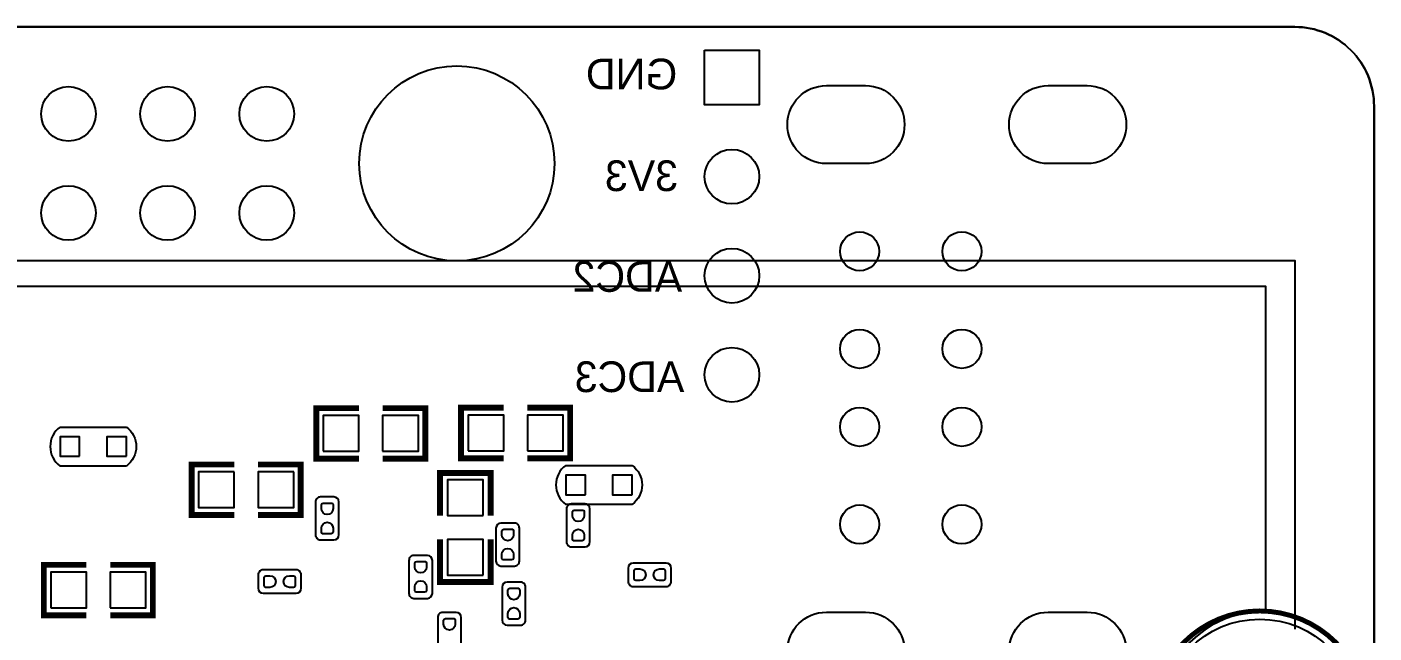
# Model space of a CAD drawing. Extents: x -19.8 to 77.6, y -11.3 to 44.7.
# Drawn here: x 43.13 to 77.64, y 29.19 to 44.73 of the extents above; entities that cross this region are included whole.
import ezdxf

# ---------------------------------------------------------------- set-up
doc = ezdxf.new("R2010")
doc.units = 0
for name, color, linetype in [('BG_OUTLINE', 1, 'CONTINUOUS'), ('BG_SILKSCREEN_BOTTOM', 1, 'CONTINUOUS'), ('PG_ASSEMBLY_BOTTOM', 12, 'CONTINUOUS'), ('PG_SILKSCREEN_BOTTOM', 7, 'CONTINUOUS'), ('PIN_BOTTOM', 52, 'CONTINUOUS')]:
    doc.layers.add(name, color=color, linetype=linetype)

msp = doc.modelspace()

# ---------------------------------------------------------------- linework, layer by layer
at = {"layer": 'BG_OUTLINE'}
msp.add_lwpolyline([(41.17594, 44.732905), (75.607393, 44.732905, -0.414214), (77.639393, 42.700905), (77.639393, -9.23511, -0.414214), (75.607393, -11.26711), (-9.325788, -11.26711, -0.414214), (-11.357788, -9.23511), (-11.357788, -4.005275)], format="xyb", dxfattribs=at)
msp.add_lwpolyline([(41.17594, 44.732905), (-9.325788, 44.732905, 0.414214), (-11.357788, 42.700905), (-11.357788, 3.425241, 0.414214), (-10.595788, 2.663241), (-10.089947, 2.663241), (-10.089947, -3.243275), (-10.595788, -3.243275, 0.414214), (-11.357788, -4.005275), (-11.357788, -9.23511, 0.414214), (-9.325788, -11.26711), (75.607393, -11.26711, 0.414214), (77.639393, -9.23511), (77.639393, 42.700905, 0.414214), (75.607393, 44.732905)], format="xyb", close=True, dxfattribs=at)
at = {"layer": 'PG_ASSEMBLY_BOTTOM'}
for points in [[(-1.288542, 38.083744), (74.861674, 38.083744), (74.861674, 29.758945), (74.861471, 29.758945, 1.000018), (74.861471, 24.258727), (74.861674, 24.258727), (74.861674, 15.933928), (-1.288542, 15.933928)], [(43.973521, 34.473921, 0.504928), (43.973521, 33.474127)], [(45.673747, 34.473921, -0.503873), (45.673747, 33.474127)], [(56.932093, 33.489925, 0.504928), (56.932093, 32.490131)], [(58.632319, 33.489925, -0.503873), (58.632319, 32.490131)], [(50.646609, 32.681951, 0.414214), (50.519609, 32.554951)], [(51.119811, 32.554951, 0.414135), (50.992811, 32.681951)], [(57.078397, 32.503389, 0.414214), (56.951397, 32.376389)], [(57.551599, 32.376389, 0.414135), (57.424599, 32.503389)], [(55.269613, 32.010858, 0.414174), (55.142613, 31.883858)], [(55.742815, 31.883858, 0.414253), (55.615815, 32.010858)], [(50.519609, 31.708852, 0.414253), (50.646609, 31.581852)], [(50.992811, 31.581852, 0.414174), (51.119811, 31.708852)], [(56.951397, 31.53029, 0.414253), (57.078397, 31.40329)], [(57.424599, 31.40329, 0.414174), (57.551599, 31.53029)], [(53.039797, 31.182589, 0.414214), (52.912797, 31.055589)], [(53.512999, 31.055589, 0.414135), (53.385999, 31.182589)], [(49.177702, 30.813223, 0.414253), (49.050702, 30.686223)], [(50.150801, 30.686223, 0.414214), (50.023801, 30.813223)], [(55.142613, 31.037759, 0.414135), (55.269613, 30.910759)], [(55.615815, 30.910759, 0.414214), (55.742815, 31.037759)], [(58.657211, 30.986501, 0.414135), (58.530211, 30.859501)], [(59.63031, 30.859501, 0.414174), (59.50331, 30.986501)], [(55.427601, 30.49651, 0.414174), (55.300601, 30.36951)], [(55.900803, 30.36951, 0.414253), (55.773803, 30.49651)], [(58.530211, 30.513299, 0.414214), (58.657211, 30.386299)], [(59.50331, 30.386299, 0.414253), (59.63031, 30.513299)], [(49.050702, 30.340021, 0.414174), (49.177702, 30.213021)], [(50.023801, 30.213021, 0.414135), (50.150801, 30.340021)], [(52.912797, 30.20949, 0.414253), (53.039797, 30.08249)], [(53.385999, 30.08249, 0.414174), (53.512999, 30.20949)], [(53.777363, 29.720819, 0.414214), (53.650363, 29.593819)], [(54.250565, 29.593819, 0.414135), (54.123565, 29.720819)], [(55.300601, 29.523411, 0.414135), (55.427601, 29.396411)], [(55.773803, 29.396411, 0.414214), (55.900803, 29.523411)]]:
    msp.add_lwpolyline(points, format="xyb", dxfattribs=at)
at = {"layer": 'PG_ASSEMBLY_BOTTOM', "const_width": 0.100101}
for points in [[(51.630072, 34.958528), (50.537872, 34.958528), (50.537872, 33.663128), (51.630072, 33.663128)], [(52.239672, 34.958528), (53.331872, 34.958528), (53.331872, 33.663128), (52.239672, 33.663128)], [(55.340758, 34.968942), (54.248558, 34.968942), (54.248558, 33.673542), (55.340758, 33.673542)], [(55.950358, 34.968942), (57.042558, 34.968942), (57.042558, 33.673542), (55.950358, 33.673542)], [(48.438308, 32.220408), (47.346108, 32.220408), (47.346108, 33.515808), (48.438308, 33.515808)], [(49.047908, 32.220408), (50.140108, 32.220408), (50.140108, 33.515808), (49.047908, 33.515808)], [(53.71084, 32.202374), (53.71084, 33.294574), (55.00624, 33.294574), (55.00624, 32.202374)], [(53.71084, 31.592774), (53.71084, 30.500574), (55.00624, 30.500574), (55.00624, 31.592774)], [(44.649898, 30.941518), (43.557698, 30.941518), (43.557698, 29.646118), (44.649898, 29.646118)], [(45.259498, 30.941518), (46.351698, 30.941518), (46.351698, 29.646118), (45.259498, 29.646118)]]:
    msp.add_lwpolyline(points, dxfattribs=at)
at = {"layer": 'PG_ASSEMBLY_BOTTOM'}
for points in [[(43.973623, 34.474023), (45.673645, 34.474023)], [(56.932195, 33.490027), (58.632217, 33.490027)], [(45.673645, 33.474025), (43.973623, 33.474025)], [(50.519609, 32.554951), (50.519609, 31.708852)], [(50.992811, 32.681951), (50.646609, 32.681951)], [(51.119811, 31.708852), (51.119811, 32.554951)], [(58.632217, 32.490029), (56.932195, 32.490029)], [(57.424599, 32.503389), (57.078397, 32.503389)], [(56.951397, 32.376389), (56.951397, 31.53029)], [(57.551599, 31.53029), (57.551599, 32.376389)], [(55.142613, 31.883858), (55.142613, 31.037759)], [(55.615815, 32.010858), (55.269613, 32.010858)], [(55.742815, 31.037759), (55.742815, 31.883858)], [(50.646609, 31.581852), (50.992811, 31.581852)], [(53.385999, 31.182589), (53.039797, 31.182589)], [(57.078397, 31.40329), (57.424599, 31.40329)], [(50.023801, 30.813223), (49.177702, 30.813223)], [(52.912797, 31.055589), (52.912797, 30.20949)], [(53.512999, 30.20949), (53.512999, 31.055589)], [(55.269613, 30.910759), (55.615815, 30.910759)], [(58.530211, 30.859501), (58.530211, 30.513299)], [(59.50331, 30.986501), (58.657211, 30.986501)], [(59.63031, 30.513299), (59.63031, 30.859501)], [(49.050702, 30.686223), (49.050702, 30.340021)], [(50.150801, 30.340021), (50.150801, 30.686223)], [(55.773803, 30.49651), (55.427601, 30.49651)], [(58.657211, 30.386299), (59.50331, 30.386299)], [(49.177702, 30.213021), (50.023801, 30.213021)], [(53.039797, 30.08249), (53.385999, 30.08249)], [(55.300601, 30.36951), (55.300601, 29.523411)], [(55.900803, 29.523411), (55.900803, 30.36951)], [(54.123565, 29.720819), (53.777363, 29.720819)], [(53.650363, 29.593819), (53.650363, 28.74772)], [(54.250565, 28.74772), (54.250565, 29.593819)], [(55.427601, 29.396411), (55.773803, 29.396411)]]:
    msp.add_lwpolyline(points, dxfattribs=at)
at = {"layer": 'PG_SILKSCREEN_BOTTOM'}
for points in [[(-10.371836, 38.743636), (75.607164, 38.743636), (75.607164, 29.294836)], [(43.973623, 34.474023), (45.673645, 34.474023)], [(56.932195, 33.490027), (58.632217, 33.490027)], [(45.673645, 33.474025), (43.973623, 33.474025)], [(58.632217, 32.490029), (56.932195, 32.490029)]]:
    msp.add_lwpolyline(points, dxfattribs=at)
at = {"layer": 'PG_SILKSCREEN_BOTTOM', "const_width": 0.150089}
for points in [[(51.630072, 34.958528), (50.537872, 34.958528), (50.537872, 33.663128), (51.630072, 33.663128)], [(52.239672, 34.958528), (53.331872, 34.958528), (53.331872, 33.663128), (52.239672, 33.663128)], [(55.340758, 34.968942), (54.248558, 34.968942), (54.248558, 33.673542), (55.340758, 33.673542)], [(55.950358, 34.968942), (57.042558, 34.968942), (57.042558, 33.673542), (55.950358, 33.673542)], [(48.438308, 32.220408), (47.346108, 32.220408), (47.346108, 33.515808), (48.438308, 33.515808)], [(49.047908, 32.220408), (50.140108, 32.220408), (50.140108, 33.515808), (49.047908, 33.515808)], [(53.71084, 32.202374), (53.71084, 33.294574), (55.00624, 33.294574), (55.00624, 32.202374)], [(53.71084, 31.592774), (53.71084, 30.500574), (55.00624, 30.500574), (55.00624, 31.592774)], [(44.649898, 30.941518), (43.557698, 30.941518), (43.557698, 29.646118), (44.649898, 29.646118)], [(45.259498, 30.941518), (46.351698, 30.941518), (46.351698, 29.646118), (45.259498, 29.646118)]]:
    msp.add_lwpolyline(points, dxfattribs=at)
at = {"layer": 'PG_SILKSCREEN_BOTTOM'}
for points in [[(43.973521, 34.473921, 0.504928), (43.973521, 33.474127)], [(45.673747, 34.473921, -0.503873), (45.673747, 33.474127)], [(56.932093, 33.489925, 0.504928), (56.932093, 32.490131)], [(58.632319, 33.489925, -0.503873), (58.632319, 32.490131)]]:
    msp.add_lwpolyline(points, format="xyb", dxfattribs=at)
at = {"layer": 'PG_SILKSCREEN_BOTTOM', "const_width": 0.127}
msp.add_lwpolyline([(77.461669, 27.008836, 1), (71.961451, 27.008836, 1), (77.461669, 27.008836)], format="xyb", dxfattribs=at)
at = {"layer": 'PIN_BOTTOM'}
for points in [[(60.488601, 44.133999), (61.888599, 44.133999), (61.888599, 42.734001), (60.488601, 42.734001)], [(50.715672, 33.853628), (51.630072, 33.853628), (51.630072, 34.768028), (50.715672, 34.768028)], [(52.239672, 33.853628), (53.154072, 33.853628), (53.154072, 34.768028), (52.239672, 34.768028)], [(54.426358, 33.864042), (55.340758, 33.864042), (55.340758, 34.778442), (54.426358, 34.778442)], [(55.950358, 33.864042), (56.864758, 33.864042), (56.864758, 34.778442), (55.950358, 34.778442)], [(44.473571, 33.724088), (44.473571, 34.22396), (43.973699, 34.22396), (43.973699, 33.724088)], [(45.673569, 33.724088), (45.673569, 34.22396), (45.173697, 34.22396), (45.173697, 33.724088)], [(48.438308, 33.325308), (47.523908, 33.325308), (47.523908, 32.410908), (48.438308, 32.410908)], [(49.962308, 33.325308), (49.047908, 33.325308), (49.047908, 32.410908), (49.962308, 32.410908)], [(57.432143, 32.740092), (57.432143, 33.239964), (56.932271, 33.239964), (56.932271, 32.740092)], [(58.632141, 32.740092), (58.632141, 33.239964), (58.132269, 33.239964), (58.132269, 32.740092)], [(54.81574, 32.202374), (54.81574, 33.116774), (53.90134, 33.116774), (53.90134, 32.202374)], [(54.81574, 30.678374), (54.81574, 31.592774), (53.90134, 31.592774), (53.90134, 30.678374)], [(43.735498, 29.836618), (44.649898, 29.836618), (44.649898, 30.751018), (43.735498, 30.751018)], [(45.259498, 29.836618), (46.173898, 29.836618), (46.173898, 30.751018), (45.259498, 30.751018)]]:
    msp.add_lwpolyline(points, close=True, dxfattribs=at)
for points in [[(64.609396, 41.228899), (63.609398, 41.228899, -1), (63.609398, 43.228895), (64.609396, 43.228895, -1)], [(70.289293, 41.228899), (69.289295, 41.228899, -1), (69.289295, 43.228895), (70.289293, 43.228895, -1)], [(50.669723, 32.381901), (50.669723, 32.483501, -0.376179), (50.718212, 32.525995), (50.934112, 32.525995, -0.366061), (50.969901, 32.483501), (50.969901, 32.381901, -0.999182)], [(57.101511, 32.203339), (57.101511, 32.304939, -0.376179), (57.15, 32.347433), (57.3659, 32.347433, -0.366061), (57.401689, 32.304939), (57.401689, 32.203339, -0.999182)], [(50.969901, 31.881623), (50.969901, 31.780023, -0.376179), (50.921412, 31.737529), (50.705512, 31.737529, -0.366061), (50.669723, 31.780023), (50.669723, 31.881623, -0.999182)], [(55.292523, 31.711087), (55.292523, 31.812687, -0.376179), (55.341012, 31.855181), (55.556912, 31.855181, -0.366061), (55.592701, 31.812687), (55.592701, 31.711087, -0.999182)], [(57.401689, 31.703061), (57.401689, 31.601461, -0.376179), (57.3532, 31.558967), (57.1373, 31.558967, -0.366061), (57.101511, 31.601461), (57.101511, 31.703061, -0.999182)], [(55.592701, 31.210809), (55.592701, 31.109209, -0.376179), (55.544212, 31.066715), (55.328312, 31.066715, -0.366061), (55.292523, 31.109209), (55.292523, 31.210809, -0.999182)], [(53.062911, 30.882539), (53.062911, 30.984139, -0.376179), (53.1114, 31.026633), (53.3273, 31.026633, -0.366061), (53.363089, 30.984139), (53.363089, 30.882539, -0.999182)], [(58.830261, 30.536413), (58.728661, 30.536413, -0.376179), (58.686167, 30.584902), (58.686167, 30.800802, -0.366061), (58.728661, 30.836591), (58.830261, 30.836591, -0.999182)], [(59.330539, 30.836591), (59.432139, 30.836591, -0.376179), (59.474633, 30.788102), (59.474633, 30.572202, -0.366061), (59.432139, 30.536413), (59.330539, 30.536413, -0.999182)], [(49.350473, 30.362931), (49.248873, 30.362931, -0.376179), (49.206379, 30.41142), (49.206379, 30.62732, -0.366061), (49.248873, 30.663109), (49.350473, 30.663109, -0.999182)], [(49.850751, 30.663109), (49.952351, 30.663109, -0.376179), (49.994845, 30.61462), (49.994845, 30.39872, -0.366061), (49.952351, 30.362931), (49.850751, 30.362931, -0.999182)], [(53.363089, 30.382261), (53.363089, 30.280661, -0.376179), (53.3146, 30.238167), (53.0987, 30.238167, -0.366061), (53.062911, 30.280661), (53.062911, 30.382261, -0.999182)], [(55.450511, 30.196739), (55.450511, 30.298339, -0.376179), (55.499, 30.340833), (55.7149, 30.340833, -0.366061), (55.750689, 30.298339), (55.750689, 30.196739, -0.999182)], [(55.750689, 29.696461), (55.750689, 29.594861, -0.376179), (55.7022, 29.552367), (55.4863, 29.552367, -0.366061), (55.450511, 29.594861), (55.450511, 29.696461, -0.999182)], [(64.609396, 27.728901), (63.609398, 27.728901, -1), (63.609398, 29.728897), (64.609396, 29.728897, -1)], [(70.289293, 27.728901), (69.289295, 27.728901, -1), (69.289295, 29.728897), (70.289293, 29.728897, -1)], [(53.800477, 29.420769), (53.800477, 29.522369, -0.376179), (53.848965, 29.564863), (54.064865, 29.564863, -0.366061), (54.100654, 29.522369), (54.100654, 29.420769, -0.999182)]]:
    msp.add_lwpolyline(points, format="xyb", close=True, dxfattribs=at)
for centre, radius in [((54.139389, 41.232912), 2.499995), ((44.189396, 42.502912), 0.699999), ((46.729396, 42.502912), 0.699999), ((49.269396, 42.502912), 0.699999), ((61.1886, 40.894), 0.699999), ((44.189396, 39.962912), 0.699999), ((46.729396, 39.962912), 0.699999), ((49.269396, 39.962912), 0.699999), ((64.459383, 38.978992), 0.499999), ((67.079393, 38.978992), 0.499999), ((61.1886, 38.354), 0.699999), ((64.459383, 36.478896), 0.499999), ((67.079393, 36.478896), 0.499999), ((61.1886, 35.814), 0.699999), ((64.459383, 34.4789), 0.499999), ((67.079393, 34.4789), 0.499999), ((64.459383, 31.978803), 0.499999), ((67.079393, 31.978803), 0.499999), ((74.71156, 27.008836), 2.54)]:
    msp.add_circle(centre, radius, dxfattribs=at)

# ---------------------------------------------------------------- texts
at = {"layer": 'BG_SILKSCREEN_BOTTOM', "text_generation_flag": 2}
for s, p in [('GND', (59.787536, 43.131994)), ('3V3', (59.807094, 40.524176)), ('ADC2', (59.915298, 37.940996)), ('ADC3', (59.9694, 35.370516))]:
    msp.add_text(s, height=0.7874, dxfattribs=at).set_placement(p)

doc.saveas('drawing.dxf')
